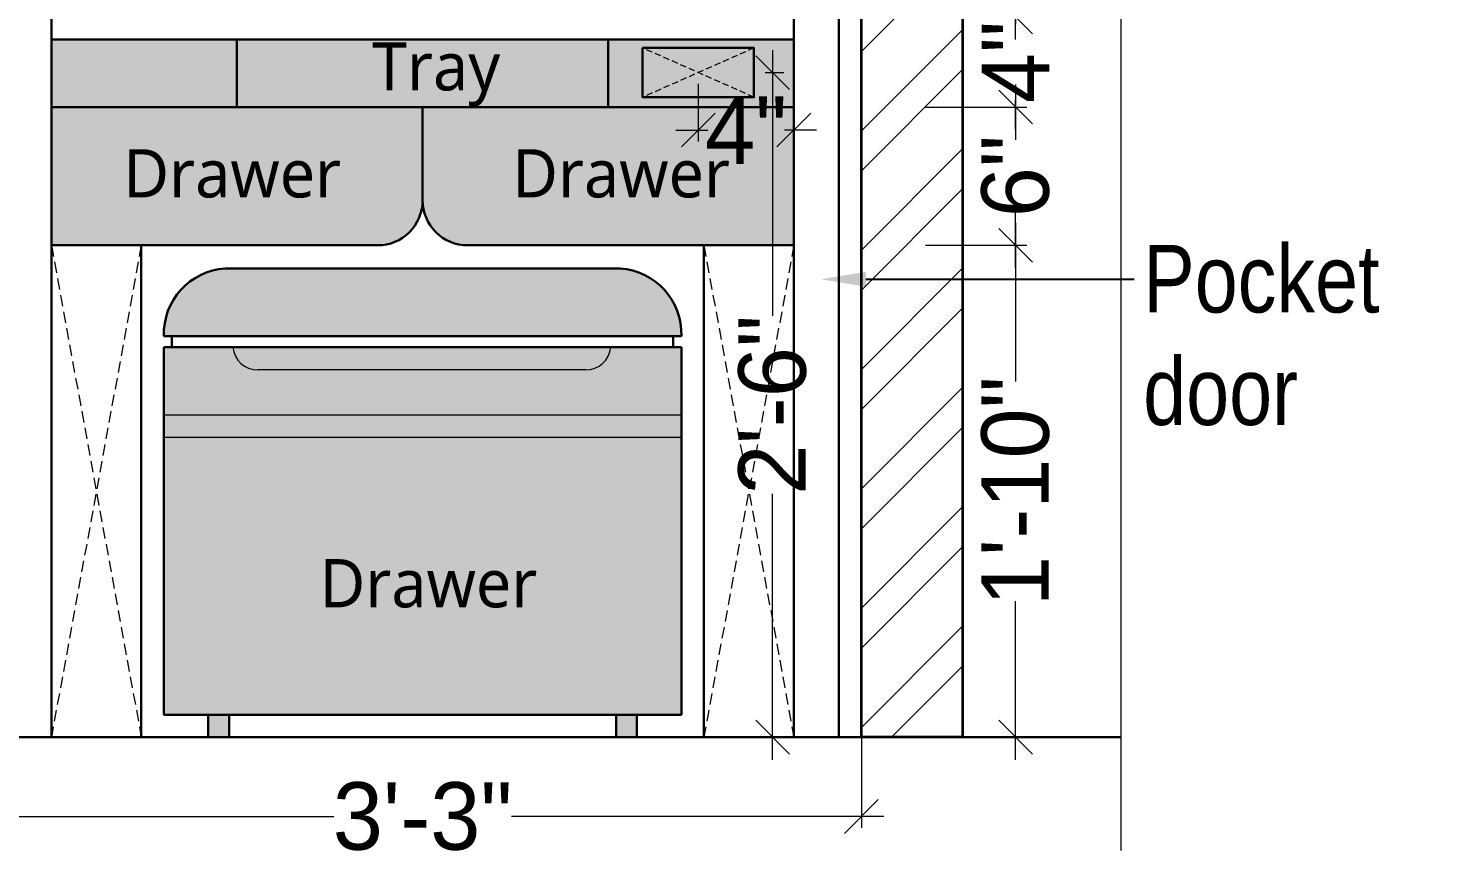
# Model space of a CAD drawing. Header units: millimetres. Extents: x 56222 to 3066687, y -650199 to -121287.
# Drawn here: x 141165.9 to 141228.7, y -185318.8 to -185281.8 of the extents above; entities that cross this region are included whole.
import ezdxf
from ezdxf import colors
from ezdxf.entities.mleader import LeaderData, LeaderLine
from ezdxf.math import Vec2, Vec3

# ---------------------------------------------------------------- set-up
doc = ezdxf.new("R2010")
doc.units = ezdxf.units.MM
doc.header["$MEASUREMENT"] = 0
doc.header["$PDMODE"] = 35
for name, pattern in [('00 . GROUND FLOOR$0$DASHED', [0.75, 0.5, -0.25]), ('DASHED', [0.75, 0.5, -0.25]), ('DASHED2', [0.375, 0.25, -0.125])]:
    doc.linetypes.add(name, pattern=pattern)
doc.layers.get('Defpoints').update_dxf_attribs({"color": 220})
doc.layers.add('AR HATCH-7', color=7, linetype='Continuous')
for name, color, linetype, lineweight in [('el', 7, 'Continuous', 20), ('ELEC-wires', 1, 'DASHED2', 13), ('FURNITURE', 32, 'Continuous', 9), ('furniture dimensions', 1, 'DASHED', 0), ('interior hatch', 253, 'Continuous', 5), ('SECTION ( SLAB PLine )', 104, 'Continuous', 30), ('Text', 7, 'Continuous', 15), ('wall', 7, 'Continuous', 30)]:
    doc.layers.add(name, color=color, linetype=linetype, lineweight=lineweight)
doc.layers.add('hatch', color=250, linetype='Continuous', lineweight=9, transparency=0.5)
doc.styles.add('century g', font='GOTHIC.TTF')
doc.styles.get("Standard").update_dxf_attribs({"font": 'arial.ttf', "height": 6})
doc.styles.add('style4', font='ARIALN.TTF')
doc.dimstyles.new('Archana', dxfattribs={"dimtxt": 2, "dimasz": 0.75, "dimexe": 0.5, "dimexo": 0.5, "dimgap": 0, "dimtad": 0, "dimzin": 0, "dimdsep": 46, "dimlunit": 4, "dimtxsty": 'century g', "dimblk": 'OBLIQUE', "dimcen": 0, "dimdle": 1, "dimclrd": 256, "dimclre": 256, "dimclrt": 256, "dimadec": 0, "dimazin": 0, "dimtfac": 1, "dimtofl": 0, "dimtmove": 1, "dimatfit": 3, "dimfxl": 1, "dimfxlon": 1, "dimtolj": 1, "dimtzin": 0, "dimlwd": -1, "dimlwe": -1, "dimarcsym": 0})

# ---------------------------------------------------------------- blocks, each defined once
blk = doc.blocks.new('_Oblique')
at = {"layer": 'wall', "color": 0, "lineweight": -2}
blk.add_line((-0.5, -0.5), (0.5, 0.5), dxfattribs=at)
blk = doc.blocks.new('*D276')
at = {"layer": 'Defpoints', "color": 0, "linetype": 'Continuous', "lineweight": 30, "transparency": 16777216}
for p in [(141163.921, -185310.264), (141202.923, -185310.264), (141202.923, -185316.787)]:
    blk.add_point(p, dxfattribs=at)
at = {"layer": 'furniture dimensions', "color": 5, "linetype": 'ByBlock', "transparency": 16777216}
blk.add_line((141163.921, -185312.787), (141163.921, -185317.287), dxfattribs=at)
at = {"layer": 'furniture dimensions', "color": 5, "linetype": 'Continuous', "transparency": 16777216}
for p, q in [((141202.923, -185312.787), (141202.923, -185317.287)), ((141162.921, -185316.787), (141179.478, -185316.787)), ((141203.923, -185316.787), (141187.366, -185316.787))]:
    blk.add_line(p, q, dxfattribs=at)
at = {"layer": 'furniture dimensions', "color": 5, "linetype": 'Continuous', "transparency": 16777216, "xscale": 1.5, "yscale": 1.5, "zscale": 1.5, "rotation": 180}
blk.add_blockref('_Oblique', (141163.921, -185316.787), dxfattribs=at)
at = {"layer": 'furniture dimensions', "color": 5, "linetype": 'Continuous', "transparency": 16777216, "xscale": 1.5, "yscale": 1.5, "zscale": 1.5}
blk.add_blockref('_Oblique', (141202.923, -185316.787), dxfattribs=at)
at = {"layer": 'furniture dimensions', "linetype": 'Continuous', "lineweight": 0, "transparency": 16777216, "insert": (141183.422, -185316.787), "char_height": 3, "attachment_point": 5, "style": 'century g'}
blk.add_mtext('\\A1;3\'-3"', dxfattribs=at)
blk = doc.blocks.new('*D281')
at = {"layer": 'Defpoints', "color": 0, "linetype": 'Continuous', "lineweight": 30, "transparency": 16777216}
for p in [(141199.923, -185291.403), (141209.777, -185291.403), (141199.923, -185313.264)]:
    blk.add_point(p, dxfattribs=at)
at = {"layer": 'furniture dimensions', "color": 5, "linetype": 'Continuous', "transparency": 16777216}
for p, q in [((141209.777, -185290.403), (141209.777, -185297.455)), ((141205.777, -185291.403), (141210.277, -185291.403)), ((141209.777, -185314.264), (141209.777, -185307.212))]:
    blk.add_line(p, q, dxfattribs=at)
at = {"layer": 'furniture dimensions', "color": 5, "linetype": 'ByBlock', "transparency": 16777216}
blk.add_line((141205.777, -185313.264), (141210.277, -185313.264), dxfattribs=at)
at = {"layer": 'furniture dimensions', "color": 5, "linetype": 'Continuous', "transparency": 16777216, "xscale": 1.5, "yscale": 1.5, "zscale": 1.5}
for p, rotation in [((141209.777, -185291.403), 90), ((141209.777, -185313.264), 270)]:
    blk.add_blockref('_Oblique', p, dxfattribs=dict(at, rotation=rotation))
at = {"layer": 'furniture dimensions', "linetype": 'Continuous', "lineweight": 0, "transparency": 16777216, "insert": (141209.777, -185302.334), "char_height": 3, "attachment_point": 5, "rotation": 90, "style": 'century g'}
blk.add_mtext('\\A1;1\'-10"', dxfattribs=at)
blk = doc.blocks.new('*D282')
at = {"layer": 'Defpoints', "color": 0, "linetype": 'Continuous', "lineweight": 30, "transparency": 16777216}
for p in [(141199.923, -185285.256), (141209.777, -185285.256), (141199.923, -185291.403)]:
    blk.add_point(p, dxfattribs=at)
at = {"layer": 'furniture dimensions', "color": 5, "linetype": 'Continuous', "transparency": 16777216}
for p, q in [((141209.777, -185284.256), (141209.777, -185286.716)), ((141205.777, -185285.256), (141210.277, -185285.256)), ((141209.777, -185292.403), (141209.777, -185289.943))]:
    blk.add_line(p, q, dxfattribs=at)
at = {"layer": 'furniture dimensions', "color": 5, "linetype": 'ByBlock', "transparency": 16777216}
blk.add_line((141205.777, -185291.403), (141210.277, -185291.403), dxfattribs=at)
at = {"layer": 'furniture dimensions', "color": 5, "linetype": 'Continuous', "transparency": 16777216, "xscale": 1.5, "yscale": 1.5, "zscale": 1.5}
for p, rotation in [((141209.777, -185285.256), 90), ((141209.777, -185291.403), 270)]:
    blk.add_blockref('_Oblique', p, dxfattribs=dict(at, rotation=rotation))
at = {"layer": 'furniture dimensions', "linetype": 'Continuous', "lineweight": 0, "transparency": 16777216, "insert": (141209.777, -185288.33), "char_height": 3, "attachment_point": 5, "rotation": 90, "style": 'century g'}
blk.add_mtext('\\A1;6"', dxfattribs=at)
blk = doc.blocks.new('*D283')
at = {"layer": 'Defpoints', "color": 0, "linetype": 'Continuous', "lineweight": 30, "transparency": 16777216}
for p in [(141199.923, -185281.256), (141209.777, -185281.256), (141199.923, -185285.256)]:
    blk.add_point(p, dxfattribs=at)
at = {"layer": 'furniture dimensions', "color": 5, "linetype": 'Continuous', "transparency": 16777216}
for p, q in [((141209.777, -185280.256), (141209.777, -185281.555)), ((141205.777, -185281.256), (141210.277, -185281.256)), ((141209.777, -185286.256), (141209.777, -185284.957))]:
    blk.add_line(p, q, dxfattribs=at)
at = {"layer": 'furniture dimensions', "color": 5, "linetype": 'ByBlock', "transparency": 16777216}
blk.add_line((141205.777, -185285.256), (141210.277, -185285.256), dxfattribs=at)
at = {"layer": 'furniture dimensions', "color": 5, "linetype": 'Continuous', "transparency": 16777216, "xscale": 1.5, "yscale": 1.5, "zscale": 1.5}
for p, rotation in [((141209.777, -185281.256), 90), ((141209.777, -185285.256), 270)]:
    blk.add_blockref('_Oblique', p, dxfattribs=dict(at, rotation=rotation))
at = {"layer": 'furniture dimensions', "linetype": 'Continuous', "lineweight": 0, "transparency": 16777216, "insert": (141209.777, -185283.256), "char_height": 3, "attachment_point": 5, "rotation": 90, "style": 'century g'}
blk.add_mtext('\\A1;4"', dxfattribs=at)
blk = doc.blocks.new('*D284')
at = {"layer": 'Defpoints', "color": 0, "linetype": 'Continuous', "lineweight": 30, "transparency": 16777216}
for p in [(141195.423, -185279.256), (141209.777, -185279.256), (141195.423, -185281.256)]:
    blk.add_point(p, dxfattribs=at)
at = {"layer": 'furniture dimensions', "color": 5, "linetype": 'Continuous', "transparency": 16777216}
for p, q in [((141209.777, -185282.256), (141209.777, -185278.256)), ((141209.777, -185280.256), (141214.89, -185278.722)), ((141205.777, -185279.256), (141210.277, -185279.256))]:
    blk.add_line(p, q, dxfattribs=at)
at = {"layer": 'furniture dimensions', "color": 5, "linetype": 'ByBlock', "transparency": 16777216}
blk.add_line((141205.777, -185281.256), (141210.277, -185281.256), dxfattribs=at)
at = {"layer": 'furniture dimensions', "color": 5, "linetype": 'Continuous', "transparency": 16777216, "xscale": 1.5, "yscale": 1.5, "zscale": 1.5}
for p, rotation in [((141209.777, -185279.256), 90), ((141209.777, -185281.256), 270)]:
    blk.add_blockref('_Oblique', p, dxfattribs=dict(at, rotation=rotation))
at = {"layer": 'furniture dimensions', "linetype": 'Continuous', "lineweight": 0, "transparency": 16777216, "insert": (141214.89, -185277.03), "char_height": 3, "attachment_point": 5, "rotation": 90, "style": 'century g'}
blk.add_mtext('\\A1;2"', dxfattribs=at)
blk = doc.blocks.new('6616')
at = {"color": 242, "linetype": 'DASHED', "true_color": 0xcd2027}
for p, q in [((386784.79, -36915.77), (386775.78, -36911.78)), ((386784.79, -36911.78), (386775.78, -36915.77))]:
    blk.add_line(p, q, dxfattribs=at)
at = {"layer": 'ELEC-wires', "color": 5, "linetype": 'ByBlock', "lineweight": 30, "ltscale": 4}
blk.add_lwpolyline([(386775.78, -36911.78), (386784.79, -36911.78), (386784.79, -36915.77), (386775.78, -36915.77)], close=True, dxfattribs=at)
blk = doc.blocks.new('*D539')
at = {"layer": 'Defpoints', "color": 0, "linetype": 'Continuous', "lineweight": 30, "transparency": 16777216}
for p in [(141198.151, -185283.728), (141198.151, -185313.264, 0.129), (141198.976, -185313.264)]:
    blk.add_point(p, dxfattribs=at)
at = {"layer": 'furniture dimensions', "color": 5, "linetype": 'Continuous', "transparency": 16777216}
for p, q in [((141198.976, -185282.728), (141198.976, -185294.54)), ((141198.976, -185314.264), (141198.976, -185302.451)), ((141198.649, -185313.264), (141199.476, -185313.264))]:
    blk.add_line(p, q, dxfattribs=at)
at = {"layer": 'furniture dimensions', "color": 5, "linetype": 'ByBlock', "transparency": 16777216}
blk.add_line((141198.651, -185283.728), (141199.476, -185283.728), dxfattribs=at)
at = {"layer": 'furniture dimensions', "color": 5, "linetype": 'Continuous', "transparency": 16777216, "xscale": 1.5, "yscale": 1.5, "zscale": 1.5}
for p, rotation in [((141198.976, -185283.728), 90), ((141198.976, -185313.264), 270)]:
    blk.add_blockref('_Oblique', p, dxfattribs=dict(at, rotation=rotation))
at = {"layer": 'furniture dimensions', "linetype": 'Continuous', "lineweight": 0, "transparency": 16777216, "insert": (141198.976, -185298.496), "char_height": 3, "attachment_point": 5, "rotation": 90, "style": 'century g'}
blk.add_mtext('\\A1;2\'-6"', dxfattribs=at)
blk = doc.blocks.new('*D540')
at = {"layer": 'Defpoints', "color": 0, "linetype": 'Continuous', "lineweight": 30, "transparency": 16777216}
for p in [(141195.677, -185283.728), (141199.923, -185283.728, 0.129), (141199.923, -185286.282)]:
    blk.add_point(p, dxfattribs=at)
at = {"layer": 'furniture dimensions', "color": 5, "linetype": 'ByBlock', "transparency": 16777216}
blk.add_line((141195.677, -185284.228), (141195.677, -185286.782), dxfattribs=at)
at = {"layer": 'furniture dimensions', "color": 5, "linetype": 'Continuous', "transparency": 16777216}
for p, q in [((141199.923, -185284.227), (141199.923, -185286.782)), ((141194.677, -185286.282), (141196.099, -185286.282)), ((141200.923, -185286.282), (141199.501, -185286.282))]:
    blk.add_line(p, q, dxfattribs=at)
at = {"layer": 'furniture dimensions', "color": 5, "linetype": 'Continuous', "transparency": 16777216, "xscale": 1.5, "yscale": 1.5, "zscale": 1.5, "rotation": 180}
blk.add_blockref('_Oblique', (141195.677, -185286.282), dxfattribs=at)
at = {"layer": 'furniture dimensions', "color": 5, "linetype": 'Continuous', "transparency": 16777216, "xscale": 1.5, "yscale": 1.5, "zscale": 1.5}
blk.add_blockref('_Oblique', (141199.923, -185286.282), dxfattribs=at)
at = {"layer": 'furniture dimensions', "linetype": 'Continuous', "lineweight": 0, "transparency": 16777216, "insert": (141197.8, -185286.282), "char_height": 3, "attachment_point": 5, "style": 'century g'}
blk.add_mtext('\\A1;4"', dxfattribs=at)

msp = doc.modelspace()

# ---------------------------------------------------------------- hatches: boundary and pattern name
at = {"layer": 'AR HATCH-7', "lineweight": 18, "true_color": 0x939598, "transparency": 33554687}
h = msp.add_hatch(dxfattribs=at)
h.set_pattern_fill('ANSI32', color=252, scale=10)
h.set_pattern_definition([(45, (1971.2683, -1101.4743), (-2.65165043, 2.65165043), []), (45, (1973.036, -1101.4743), (-2.65165043, 2.65165043), [])])
h.paths.add_polyline_path([(141207.423, -185202.264), (141202.923, -185202.264), (141202.923, -185228.766), (141207.423, -185228.766)])
h.paths.add_polyline_path([(141207.423, -185228.766), (141202.923, -185228.766), (141202.923, -185248.915), (141207.423, -185248.915)])
h.paths.add_polyline_path([(141207.423, -185248.915), (141202.923, -185248.915), (141202.923, -185260.225), (141207.423, -185260.225)])
h.paths.add_polyline_path([(141207.423, -185260.225), (141202.923, -185260.225), (141202.923, -185313.264), (141207.423, -185313.264)])
at = {"layer": 'AR HATCH-7', "lineweight": 30, "true_color": 0xcd2027}
h = msp.add_hatch(color=242, dxfattribs=at)
h.dxf.hatch_style = 1
h.set_gradient(color1=(255, 255, 255), color2=(192, 192, 192), name='INVSPHERICAL')
h.paths.add_polyline_path([(141191.791, -185295.936), (141174.982, -185295.935, 0.38323), (141176.096, -185296.936), (141190.677, -185296.936, 0.383071)])
h = msp.add_hatch(color=242, dxfattribs=at)
h.dxf.hatch_style = 1
h.set_gradient(color1=(255, 255, 255), color2=(192, 192, 192), name='INVSPHERICAL')
h.paths.add_polyline_path([(141194.924, -185298.936), (141171.919, -185298.935), (141171.919, -185299.935), (141194.924, -185299.936)])
at = {"layer": 'FURNITURE', "lineweight": 30, "true_color": 0xf1e8df, "transparency": 33554687}
h = msp.add_hatch(color=254, dxfattribs=at)
h.dxf.hatch_style = 1
h.paths.add_polyline_path([(141199.923, -185285.256), (141183.422, -185285.256), (141183.422, -185289.403, 0.414214), (141185.422, -185291.403), (141199.923, -185291.403)])
h.paths.add_polyline_path([(141183.422, -185285.256), (141166.921, -185285.256), (141166.921, -185291.403), (141181.422, -185291.403, 0.414214), (141183.422, -185289.403)])
h = msp.add_hatch(color=254, dxfattribs=at)
h.dxf.hatch_style = 1
h.paths.add_polyline_path([(141192.198, -185292.436), (141174.646, -185292.435, 0.404442), (141171.919, -185295.435), (141172.281, -185295.435), (141194.924, -185295.436, 0.404442)])
h = msp.add_hatch(color=254, dxfattribs=at)
h.dxf.hatch_style = 1
h.paths.add_polyline_path([(141194.924, -185295.936), (141194.563, -185295.936), (141191.791, -185295.936, -0.383068), (141190.677, -185296.936), (141176.096, -185296.936, -0.38323), (141174.982, -185295.935), (141171.919, -185295.935), (141171.919, -185298.935), (141194.924, -185298.936)])
at = {"layer": 'FURNITURE', "lineweight": 30, "true_color": 0xe7e9e7, "transparency": 33554687}
h = msp.add_hatch(color=254, dxfattribs=at)
h.dxf.hatch_style = 1
h.paths.add_polyline_path([(141174.822, -185312.264), (141173.896, -185312.264), (141173.896, -185313.264), (141174.822, -185313.264)])
h = msp.add_hatch(color=254, dxfattribs=at)
h.dxf.hatch_style = 1
h.paths.add_polyline_path([(141192.948, -185312.264), (141192.022, -185312.264), (141192.022, -185313.264), (141192.948, -185313.264)])
at = {"layer": 'interior hatch', "lineweight": 30, "true_color": 0xd9b996, "transparency": 33554687}
h = msp.add_hatch(color=31, dxfattribs=at)
h.dxf.hatch_style = 1
h.paths.add_polyline_path([(141185.738, -185227.568, 0.01467), (141185.187, -185227.315, -0.01056), (141184.665, -185227.08, -0.025261), (141184.29, -185226.879, -0.03182), (141183.994, -185226.673, -0.030836), (141183.724, -185226.429), (141183.422, -185226.122), (141183.422, -185229.727), (141184.951, -185229.727), (141186.572, -185228.106, 0.032508), (141186.168, -185227.811, 0.026837)])
h.paths.add_polyline_path([(141183.422, -185226.122), (141183.12, -185226.429, -0.030831), (141182.849, -185226.673, -0.031825), (141182.554, -185226.879, -0.025261), (141182.179, -185227.08, -0.01056), (141181.656, -185227.315, 0.01467), (141181.106, -185227.568, 0.026837), (141180.676, -185227.811, 0.032508), (141180.272, -185228.106), (141181.893, -185229.727), (141183.422, -185229.727)])
h.paths.add_polyline_path([(141184.951, -185229.727), (141183.422, -185229.727), (141183.422, -185231.256)], flags=17)
h.paths.add_polyline_path([(141183.422, -185229.727), (141181.893, -185229.727), (141183.422, -185231.256)], flags=17)
h.paths.add_polyline_path([(141183.422, -185231.256), (141181.893, -185229.727), (141179.233, -185229.727, 0.004502), (141179.231, -185229.758, -0.018084), (141179.222, -185229.844, -0.024246), (141179.207, -185229.922, -0.022735), (141179.189, -185229.984, -0.17417), (141179.17, -185230.007, -0.18541), (141179.138, -185230.013, -0.010279), (141179.034, -185229.992, -0.014759), (141178.91, -185229.961, -0.010175), (141178.77, -185229.917, 0.028001), (141178.372, -185229.81, 0.034796), (141177.992, -185229.756, 0.007098), (141177.918, -185229.752), (141183.422, -185235.256)])
h.paths.add_polyline_path([(141180.272, -185228.106, 0.021761), (141179.939, -185228.409, 0.030632), (141179.639, -185228.745, 0.04591), (141179.426, -185229.074, 0.051009), (141179.292, -185229.408, 0.048648), (141179.233, -185229.727), (141181.893, -185229.727)])
h.paths.add_polyline_path([(141188.926, -185229.752, 0.007098), (141188.852, -185229.756, 0.034796), (141188.472, -185229.81, 0.028001), (141188.073, -185229.917, -0.010175), (141187.934, -185229.961, -0.014759), (141187.81, -185229.992, -0.010279), (141187.706, -185230.013, -0.18541), (141187.673, -185230.007, -0.17417), (141187.655, -185229.984, -0.022735), (141187.637, -185229.922, -0.024246), (141187.622, -185229.844, -0.018084), (141187.613, -185229.758, 0.004502), (141187.611, -185229.727), (141184.951, -185229.727), (141183.422, -185231.256), (141183.422, -185235.256)])
h.paths.add_polyline_path([(141187.418, -185229.074, 0.04591), (141187.205, -185228.745, 0.030632), (141186.905, -185228.409, 0.021761), (141186.572, -185228.106), (141184.951, -185229.727), (141187.611, -185229.727, 0.048648), (141187.552, -185229.408, 0.051009)])
h.paths.add_polyline_path([(141191.525, -185231.153, 0.041088), (141191.118, -185230.672, 0.025647), (141190.749, -185230.338, 0.041704), (141190.401, -185230.099, 0.044252), (141190.033, -185229.93, 0.033825), (141189.607, -185229.811, 0.033018), (141189.226, -185229.757, 0.028725), (141188.926, -185229.752), (141183.422, -185235.256), (141183.422, -185239.256)])
h.paths.add_polyline_path([(141183.422, -185235.256), (141177.918, -185229.752, 0.028725), (141177.618, -185229.757, 0.033018), (141177.237, -185229.811, 0.033825), (141176.811, -185229.93, 0.044252), (141176.443, -185230.099, 0.041704), (141176.094, -185230.338, 0.025647), (141175.725, -185230.672, 0.041088), (141175.319, -185231.153), (141183.422, -185239.256)])
h.paths.add_polyline_path([(141175.319, -185231.153, 0.005543), (141175.27, -185231.223, 0.048673), (141174.933, -185231.841, 0.049451), (141174.725, -185232.503, 0.110433), (141174.747, -185233.965, 0.03564), (141174.468, -185234.145, 0.013075), (141174.381, -185234.215), (141182.222, -185242.056), (141183.422, -185242.056), (141183.422, -185239.256)])
h.paths.add_polyline_path([(141192.463, -185234.215, 0.013075), (141192.376, -185234.145, 0.03564), (141192.096, -185233.965, 0.110433), (141192.118, -185232.503, 0.049451), (141191.911, -185231.841, 0.048673), (141191.573, -185231.223, 0.005543), (141191.525, -185231.153), (141183.422, -185239.256), (141183.422, -185242.056), (141184.622, -185242.056)])
h.paths.add_polyline_path([(141184.622, -185242.056), (141183.422, -185242.056), (141183.422, -185243.256)], flags=17)
h.paths.add_polyline_path([(141183.422, -185242.056), (141182.222, -185242.056), (141183.422, -185243.256)], flags=16)
h.paths.add_polyline_path([(141183.422, -185243.256), (141182.222, -185242.056), (141178.222, -185242.056), (141183.422, -185247.256)], flags=16)
h.paths.add_polyline_path([(141174.381, -185234.215, 0.042776), (141174.122, -185234.472, 0.062621), (141173.872, -185234.856, 0.072514), (141173.761, -185235.205, 0.029157), (141173.709, -185235.704, 0.028816), (141173.715, -185236.24, 0.040186), (141173.786, -185236.713, 0.024147), (141173.89, -185237.075, 0.034014), (141174.019, -185237.385, 0.028626), (141174.205, -185237.711, 0.011658), (141174.494, -185238.134, -0.011942), (141174.835, -185238.632, -0.013085), (141174.894, -185238.728), (141178.222, -185242.056), (141182.222, -185242.056)])
h.paths.add_polyline_path([(141188.622, -185242.056), (141184.622, -185242.056), (141183.422, -185243.256), (141183.422, -185247.256)])
h.paths.add_polyline_path([(141191.95, -185238.728, -0.013085), (141192.009, -185238.632, -0.011942), (141192.35, -185238.134, 0.011658), (141192.638, -185237.711, 0.028626), (141192.825, -185237.385, 0.034014), (141192.954, -185237.075, 0.024147), (141193.057, -185236.713, 0.040186), (141193.129, -185236.24, 0.028816), (141193.135, -185235.704, 0.029157), (141193.083, -185235.205, 0.072514), (141192.972, -185234.856, 0.062621), (141192.722, -185234.472, 0.042776), (141192.463, -185234.215), (141184.622, -185242.056), (141188.622, -185242.056)])
h.paths.add_polyline_path([(141192.622, -185242.056), (141188.622, -185242.056), (141183.422, -185247.256), (141183.422, -185251.256)], flags=17)
h.paths.add_polyline_path([(141191.717, -185240.369, -0.048715), (141191.689, -185239.698, -0.029209), (141191.737, -185239.286, -0.056445), (141191.831, -185238.968, -0.031025), (141191.95, -185238.728), (141188.622, -185242.056), (141192.622, -185242.056), (141193.188, -185241.49), (141192.898, -185241.403, -0.047452), (141192.268, -185241.148, -0.11926), (141191.897, -185240.825, -0.120288)])
h.paths.add_polyline_path([(141178.222, -185242.056), (141174.222, -185242.056), (141183.422, -185251.256), (141183.422, -185247.256)], flags=17)
h.paths.add_polyline_path([(141174.894, -185238.728, -0.031025), (141175.013, -185238.968, -0.056445), (141175.107, -185239.286, -0.029209), (141175.154, -185239.698, -0.048715), (141175.127, -185240.369, -0.120288), (141174.947, -185240.825, -0.11926), (141174.576, -185241.148, -0.047452), (141173.946, -185241.403), (141173.655, -185241.49), (141174.222, -185242.056), (141178.222, -185242.056)])
h.paths.add_polyline_path([(141174.222, -185242.056), (141173.567, -185242.056, -0.025774), (141173.518, -185242.382, -0.058062), (141173.419, -185242.687, -0.059385), (141173.254, -185242.956, -0.03399), (141172.997, -185243.239, 0.033721), (141172.497, -185243.79, 0.020087), (141172.269, -185244.103), (141183.422, -185255.256), (141183.422, -185251.256)])
h.paths.add_polyline_path([(141173.655, -185241.49), (141173.609, -185241.503), (141173.573, -185241.989, -0.005291), (141173.567, -185242.056), (141174.222, -185242.056)])
h.paths.add_polyline_path([(141194.575, -185244.103, 0.020087), (141194.347, -185243.79, 0.033721), (141193.847, -185243.239, -0.03399), (141193.59, -185242.956, -0.059385), (141193.425, -185242.687, -0.058062), (141193.325, -185242.382, -0.025774), (141193.277, -185242.056), (141192.622, -185242.056), (141183.422, -185251.256), (141183.422, -185255.256)])
h.paths.add_polyline_path([(141195.369, -185247.309, 0.002842), (141195.352, -185246.725, 0.008013), (141195.319, -185246.077, 0.039018), (141195.266, -185245.714, 0.036514), (141195.056, -185245.027, 0.037811), (141194.75, -185244.385, 0.017222), (141194.575, -185244.103), (141183.422, -185255.256), (141183.422, -185256.324), (141186.354, -185256.324)])
h.paths.add_polyline_path([(141172.269, -185244.103, 0.017222), (141172.094, -185244.385, 0.037811), (141171.788, -185245.027, 0.036514), (141171.578, -185245.714, 0.039018), (141171.525, -185246.077, 0.008013), (141171.492, -185246.725, 0.002842), (141171.474, -185247.309), (141180.49, -185256.324), (141183.422, -185256.324), (141183.422, -185255.256)])
h.paths.add_polyline_path([(141183.422, -185256.324), (141180.49, -185256.324), (141183.422, -185259.256)], flags=17)
h.paths.add_polyline_path([(141186.354, -185256.324), (141183.422, -185256.324), (141183.422, -185259.256)], flags=17)
h.paths.add_polyline_path([(141190.354, -185256.324), (141186.354, -185256.324), (141183.422, -185259.256), (141183.422, -185263.256)])
h.paths.add_polyline_path([(141195.11, -185251.568), (141191.11, -185251.568), (141186.354, -185256.324), (141190.354, -185256.324)], flags=17)
h.paths.add_polyline_path([(141195.378, -185247.749, 0.002146), (141195.369, -185247.309), (141191.11, -185251.568), (141195.11, -185251.568), (141195.419, -185251.259, 0.001062), (141195.403, -185249.598, 0.00097)])
h.paths.add_polyline_path([(141180.49, -185256.324), (141176.49, -185256.324), (141183.422, -185263.256), (141183.422, -185259.256)])
h.paths.add_polyline_path([(141171.474, -185247.309, 0.002146), (141171.466, -185247.749, 0.00097), (141171.441, -185249.598, 0.001062), (141171.425, -185251.259), (141176.49, -185256.324), (141180.49, -185256.324)])
h.paths.add_polyline_path([(141178.215, -185308.75), (141188.878, -185308.75), (141188.878, -185303.711), (141178.215, -185303.711)], flags=9)
h.paths.add_polyline_path([(141180.633, -185285.776), (141187.371, -185285.776), (141187.371, -185280.737), (141180.633, -185280.737)], flags=9)
h.paths.add_polyline_path([(141169.494, -185290.534), (141180.157, -185290.534), (141180.157, -185285.495), (141169.494, -185285.495)], flags=9)
h.paths.add_polyline_path([(141186.779, -185290.534), (141197.442, -185290.534), (141197.442, -185285.495), (141186.779, -185285.495)], flags=9)
h = msp.add_hatch(color=31, dxfattribs=at)
h.dxf.hatch_style = 1
h.paths.add_polyline_path([(141171.425, -185267.259, 0.000031), (141171.427, -185268.414), (141172.58, -185268.414)])
h.paths.add_polyline_path([(141178.215, -185308.75), (141188.878, -185308.75), (141188.878, -185303.711), (141178.215, -185303.711)], flags=9)
h.paths.add_polyline_path([(141180.633, -185285.776), (141187.371, -185285.776), (141187.371, -185280.737), (141180.633, -185280.737)], flags=9)
h.paths.add_polyline_path([(141169.494, -185290.534), (141180.157, -185290.534), (141180.157, -185285.495), (141169.494, -185285.495)], flags=9)
h.paths.add_polyline_path([(141186.779, -185290.534), (141197.442, -185290.534), (141197.442, -185285.495), (141186.779, -185285.495)], flags=9)
h = msp.add_hatch(color=31, dxfattribs=at)
h.dxf.hatch_style = 1
h.paths.add_polyline_path([(141175.172, -185282.256), (141166.921, -185282.256), (141166.921, -185285.256), (141175.172, -185285.256)])
h.paths.add_polyline_path([(141199.923, -185282.256), (141191.672, -185282.256), (141191.672, -185285.256), (141199.923, -185285.256)])
h = msp.add_hatch(color=31, dxfattribs=at)
h.dxf.hatch_style = 1
h.paths.add_polyline_path([(141191.672, -185282.256), (141175.172, -185282.256), (141175.172, -185285.256), (141183.422, -185285.256), (141191.672, -185285.256)])
h = msp.add_hatch(color=31, dxfattribs=at)
h.dxf.hatch_style = 1
h.paths.add_polyline_path([(141194.924, -185299.936), (141171.919, -185299.935), (141171.919, -185307.87), (141194.924, -185307.87)])
h.paths.add_polyline_path([(141194.924, -185307.87), (141177.729, -185307.87), (141171.919, -185307.87), (141171.919, -185312.263), (141194.924, -185312.264)])
h.paths.add_polyline_path([(141178.215, -185308.75), (141188.878, -185308.75)], flags=16)

# ---------------------------------------------------------------- linework, layer by layer
at = {"layer": 'FURNITURE', "lineweight": 30}
for p, q in [((141166.921, -185282.256, 0.129), (141199.923, -185282.256, 0.129)), ((141175.172, -185282.256, 0.129), (141175.172, -185285.256, 0.129)), ((141191.672, -185282.256, 0.129), (141191.672, -185285.256, 0.129)), ((141166.921, -185285.256, 0.129), (141189.423, -185285.256, 0.129)), ((141192.198, -185292.436, 0.129), (141174.646, -185292.435, 0.129)), ((141194.924, -185295.436, 0.129), (141171.919, -185295.435, 0.129)), ((141171.919, -185312.263, 0.129), (141171.919, -185295.935, 0.129)), ((141194.924, -185295.936, 0.129), (141171.919, -185295.935, 0.129)), ((141194.924, -185312.264, 0.129), (141194.924, -185295.936, 0.129)), ((141171.919, -185312.263, 0.129), (141194.924, -185312.264, 0.129)), ((141166.921, -185313.264, 0.129), (141199.923, -185313.264, 0.129))]:
    msp.add_line(p, q, dxfattribs=at)
at = {"layer": 'FURNITURE', "linetype": '00 . GROUND FLOOR$0$DASHED', "lineweight": 15}
for p, q in [((141170.919, -185291.403, 0.129), (141166.921, -185313.264, 0.129)), ((141166.921, -185291.403, 0.129), (141170.919, -185313.264, 0.129)), ((141199.923, -185291.403, 0.129), (141195.924, -185313.264, 0.129)), ((141195.924, -185291.403, 0.129), (141199.923, -185313.264, 0.129))]:
    msp.add_line(p, q, dxfattribs=at)
at = {"layer": 'FURNITURE', "lineweight": 13}
for p, q in [((141190.677, -185296.936, 0.129), (141176.096, -185296.936, 0.129)), ((141171.919, -185299.935, 0.129), (141194.924, -185299.936, 0.129))]:
    msp.add_line(p, q, dxfattribs=at)
at = {"layer": 'FURNITURE', "lineweight": 0, "elevation": 0.129}
msp.add_lwpolyline([(141163.921, -185206.264), (141202.923, -185206.264), (141202.923, -185313.264), (141163.921, -185313.264)], close=True, dxfattribs=at)
at = {"layer": 'FURNITURE', "lineweight": 30, "elevation": 0.129}
for points in [[(141163.921, -185206.264), (141202.923, -185206.264), (141202.923, -185313.264), (141163.921, -185313.264)], [(141166.921, -185291.403), (141170.919, -185291.403), (141170.919, -185313.264), (141166.921, -185313.264)], [(141195.924, -185291.403), (141199.923, -185291.403), (141199.923, -185313.264), (141195.924, -185313.264)], [(141173.896, -185313.264), (141174.822, -185313.264), (141174.822, -185312.264), (141173.896, -185312.264)], [(141192.948, -185313.264), (141192.022, -185313.264), (141192.022, -185312.264), (141192.948, -185312.264)]]:
    msp.add_lwpolyline(points, close=True, dxfattribs=at)
for points in [[(141166.921, -185313.264), (141166.908, -185215.923, -0.454845), (141170.921, -185211.264), (141195.923, -185211.264, -0.435086), (141199.923, -185215.582), (141199.923, -185313.264)], [(141166.921, -185285.256), (141183.422, -185285.256), (141183.422, -185289.403, -0.414214), (141181.422, -185291.403), (141166.921, -185291.403)], [(141199.923, -185285.256), (141183.422, -185285.256), (141183.422, -185289.403, 0.414214), (141185.422, -185291.403), (141199.923, -185291.403)]]:
    msp.add_lwpolyline(points, format="xyb", dxfattribs=at)
for points in [[(141202.923, -185217.264), (141202.923, -185313.264)], [(141201.923, -185224.66), (141201.923, -185313.264)], [(141171.919, -185295.935), (141172.281, -185295.935), (141172.281, -185295.435), (141171.919, -185295.435)], [(141194.924, -185295.936), (141194.563, -185295.936), (141194.563, -185295.436), (141194.924, -185295.436)]]:
    msp.add_lwpolyline(points, dxfattribs=at)
at = {"layer": 'FURNITURE', "lineweight": 13, "elevation": 0.129}
msp.add_lwpolyline([(141171.919, -185298.935), (141194.924, -185298.936), (141194.924, -185312.264), (141171.919, -185312.263)], close=True, dxfattribs=at)
at = {"layer": 'FURNITURE', "lineweight": 30}
for centre, start, end in [((141174.834, -185295.344, 0.129), 93.69744, 181.77939), ((141192.01, -185295.345, 0.129), 358.22061, 86.30256)]:
    msp.add_arc(centre, 2.916, start, end, dxfattribs=at)
at = {"layer": 'FURNITURE', "lineweight": 13}
for centre, start, end in [((141176.096, -185295.815, 0.129), 186.16437, 270), ((141190.677, -185295.815, 0.129), 270, 353.83563)]:
    msp.add_arc(centre, 1.12, start, end, dxfattribs=at)
at = {"layer": 'furniture dimensions', "lineweight": 0}
msp.add_line((141098.923, -185313.264, 0.129), (141202.923, -185313.264, 0.129), dxfattribs=at)
at = {"layer": 'hatch', "lineweight": 35, "transparency": 33554687, "elevation": 0.129}
msp.add_lwpolyline([(141202.923, -185202.264), (141207.423, -185202.264), (141207.423, -185313.264), (141202.923, -185313.264)], close=True, dxfattribs=at)
at = {"layer": 'SECTION ( SLAB PLine )', "color": 1}
msp.add_line((141057.628, -185313.264, 0.129), (141214.45, -185313.264, 0.129), dxfattribs=at)
at = {"layer": 'Text', "color": 251, "linetype": 'Continuous', "lineweight": 0, "true_color": 0x636466, "elevation": 0.129}
msp.add_lwpolyline([(141214.45, -185181.124), (141214.45, -185247.309), (141213.189, -185248.09), (141215.623, -185248.34), (141214.45, -185249.177), (141214.45, -185318.306)], dxfattribs=at)

# ---------------------------------------------------------------- block references
at = {"layer": 'el', "color": 1, "transparency": 33554687, "xscale": 0.5493751890486817, "yscale": 0.5493751890486817, "zscale": 0.5493751890486817}
msp.add_blockref('6616', (-71291.816, -165004.214), dxfattribs=at)

# ---------------------------------------------------------------- texts
at = {"layer": 'Text', "ltscale": 20, "char_height": 2.14365, "width": 19.10275, "attachment_point": 1}
for s, insert in [('\\pxqc;{\\fMalgun Gothic|b0|i0|c0|p34;\\C1;Tray}', (141174.474, -185282.376, 0.129)), ('\\pxqc;{\\fMalgun Gothic|b0|i0|c0|p34;\\C1;Drawer}', (141165.407, -185287.134, 0.129)), ('\\pxqc;{\\fMalgun Gothic|b0|i0|c0|p34;\\C1;Drawer}', (141182.692, -185287.134, 0.129)), ('\\pxqc;{\\fMalgun Gothic|b0|i0|c0|p34;\\C1;Drawer}', (141174.128, -185305.35))]:
    msp.add_mtext(s, dxfattribs=dict(at, insert=insert))

# ---------------------------------------------------------------- dimensions: what is measured, and where the dimension line sits
at = {"layer": 'furniture dimensions', "color": 5, "linetype": 'Continuous', "lineweight": 0}
for base, p1, p2, picture, middle in [((141209.777, -185279.256, 0.129), (141195.423, -185281.256, 0.129), (141195.423, -185279.256, 0.129), '*D284', (141214.89, -185278.722, 0.129)), ((141209.777, -185281.256, 0.129), (141199.923, -185285.256, 0.129), (141199.923, -185281.256, 0.129), '*D283', (141209.777, -185283.256, 0.129)), ((141198.976, -185313.264), (141198.151, -185283.728), (141198.151, -185313.264, 0.129), '*D539', (141198.976, -185298.496)), ((141209.777, -185285.256, 0.129), (141199.923, -185291.403, 0.129), (141199.923, -185285.256, 0.129), '*D282', (141209.777, -185288.33, 0.129)), ((141209.777, -185291.403, 0.129), (141199.923, -185313.264, 0.129), (141199.923, -185291.403, 0.129), '*D281', (141209.777, -185302.334, 0.129))]:
    dim = msp.add_linear_dim(base=base, p1=p1, p2=p2, angle=90, dimstyle='Archana', override={"dimtxt": 3, "dimasz": 1.5, "dimdec": 0, "dimclrd": 5, "dimclre": 5, "dimfxl": 4}, dxfattribs=at)
    dim.commit()
    dim.dimension.update_dxf_attribs({"geometry": picture, "text_midpoint": middle})
for base, p1, p2, picture, middle in [((141199.923, -185286.282), (141195.677, -185283.728), (141199.923, -185283.728, 0.129), '*D540', (141197.8, -185286.282)), ((141202.923, -185316.787, 0.129), (141163.921, -185310.264, 0.129), (141202.923, -185310.264, 0.129), '*D276', (141183.422, -185316.787, 0.129))]:
    dim = msp.add_linear_dim(base=base, p1=p1, p2=p2, dimstyle='Archana', override={"dimtxt": 3, "dimasz": 1.5, "dimdec": 0, "dimclrd": 5, "dimclre": 5, "dimfxl": 4}, dxfattribs=at)
    dim.commit()
    dim.dimension.update_dxf_attribs({"geometry": picture, "text_midpoint": middle})

# ---------------------------------------------------------------- leaders
at = {"layer": 'Text', "color": 1, "lineweight": 0, "ltscale": 20}
ml = msp.add_multileader_mtext('Standard', dxfattribs=at)
ml.set_content('Pocket \\Pdoor', color=1, style='style4')
ml.set_leader_properties()
ml.build(insert=Vec2(0, 0))
ml.multileader.update_dxf_attribs({"dogleg_length": 2.025, "arrow_head_size": 2})
ctx = ml.context
ctx.base_point, ctx.char_height, ctx.arrow_head_size, ctx.landing_gap_size, ctx.plane_origin = Vec3(141215.049, -185292.912, 0.129), 3, 2, 0.4, Vec3(141148.013, -185292.912, 0.129)
notes = []
notes.append((ctx, [(0, (1, 1, 0), (141213.024, -185292.912, 0.129), (1, 0), 2.025, [(0, [(141201.127, -185292.912, 0.129)], 0, [])])]))
ctx.mtext.insert = Vec3(141215.449, -185291.388, 0.129)
for ctx, leaders in notes:
    for number, flags, end, landing, length, lines in leaders:
        leader = LeaderData()
        leader.index, (leader.has_last_leader_line, leader.has_dogleg_vector, leader.attachment_direction) = number, flags
        leader.last_leader_point, leader.dogleg_vector, leader.dogleg_length = Vec3(end), Vec3(landing), length
        for number, points, colour, breaks in lines:
            line = LeaderLine()
            line.index, line.vertices, line.color, line.breaks = number, Vec3.list(points), colors.encode_raw_color(colour), breaks
            leader.lines.append(line)
        ctx.leaders.append(leader)

doc.saveas('drawing.dxf')
